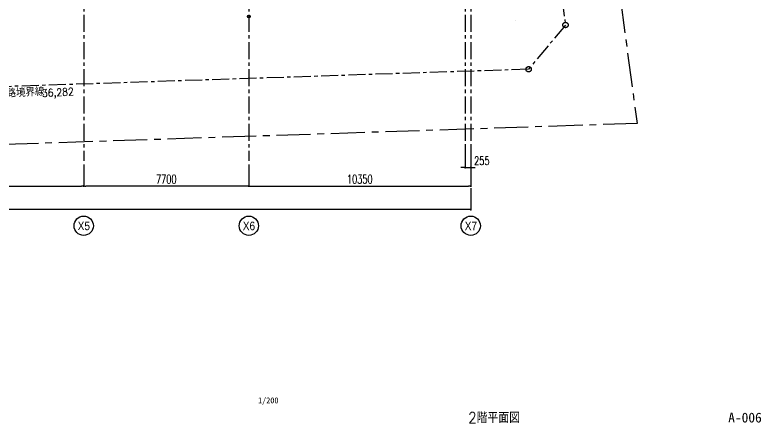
# Model space of a CAD drawing. Extents: x -119186 to 81195, y 1816 to 147180.
# Drawn here: x 46398 to 81195, y 1816 to 20867 of the extents above; entities that cross this region are included whole.
import ezdxf
from ezdxf.enums import TextEntityAlignment as Align

# ---------------------------------------------------------------- set-up
doc = ezdxf.new("R2010")
doc.units = 0
doc.header["$LTSCALE"] = 12.7
doc.header["$MEASUREMENT"] = 0
doc.header["$PDMODE"] = 1
doc.header["$PDSIZE"] = -2
doc.linetypes.add('CENTER', pattern=[2, 1.25, -0.25, 0.25, -0.25])
doc.layers.get('0').update_dxf_attribs({"linetype": 'CONTINUOUS'})
doc.layers.get('DEFPOINTS').update_dxf_attribs({"color": 1, "linetype": 'CONTINUOUS'})
for name, color, linetype in [('A_タイトル枠', 7, 'CONTINUOUS'), ('A_寸法', 9, 'CONTINUOUS'), ('A_建築（下図）', 8, 'CONTINUOUS'), ('A_敷地境界線', 1, 'CENTER'), ('A_記述', 3, 'CONTINUOUS'), ('A_通り芯', 8, 'CENTER'), ('A_通り記号', 2, 'CENTER'), ('A_道路中心線', 8, 'CENTER'), ('枠内記述', 3, 'CONTINUOUS')]:
    doc.layers.add(name, color=color, linetype=linetype)
doc.styles.add('Dim', font='simplex.shx', dxfattribs={"width": 0.7, "bigfont": 'extfont2.shx'})
doc.styles.get("Standard").update_dxf_attribs({"font": 'txt', "bigfont": 'BIGFONT.SHX'})
doc.styles.add('Standard-A', font='romans.shx', dxfattribs={"bigfont": 'extfont2.shx'})
doc.styles.add('ゴシック', font='MS Gothic.ttf', dxfattribs={"height": 4})
doc.styles.add('スタイル1', font='MS PGothic.ttf')
doc.dimstyles.new('1-200', dxfattribs={"dimscale": 200, "dimtxt": 3, "dimasz": 1, "dimexe": 1, "dimexo": 1, "dimgap": 1, "dimtad": 1, "dimdec": 0, "dimtxsty": 'Dim', "dimblk": 'DOT', "dimcen": 2.5, "dimadec": 0, "dimazin": 0, "dimtfac": 1, "dimtdec": 0, "dimtix": 1, "dimtmove": 2, "dimatfit": 3, "dimldrblk": '引出線', "dimfxl": 1, "dimlwd": -1, "dimlwe": -1, "dimarcsym": 0})

# ---------------------------------------------------------------- blocks, each defined once
blk = doc.blocks.new('_Dot')
at = {"color": 0, "linetype": 'ByBlock', "lineweight": -2}
blk.add_line((-0.5, 0), (-1, 0), dxfattribs=at)
at = {"color": 0, "linetype": 'ByBlock', "const_width": 0.5}
blk.add_lwpolyline([(-0.25, 0, 1), (0.25, 0, 1)], format="xyb", close=True, dxfattribs=at)
blk = doc.blocks.new('*D18')
at = {"layer": 'A_寸法', "color": 0, "transparency": 16777216}
for p, q in [((39406, 13879), (39406, 12879)), ((49606, 13879), (49606, 12879)), ((39506, 12879), (49506, 12879))]:
    blk.add_line(p, q, dxfattribs=at)
at = {"layer": 'DEFPOINTS', "color": 0, "transparency": 16777216}
for p in [(39406, 13879), (49606, 13879), (49606, 12879)]:
    blk.add_point(p, dxfattribs=at)
at = {"layer": 'A_寸法', "color": 0, "transparency": 16777216, "xscale": 100, "yscale": 100, "zscale": 100, "rotation": 180}
blk.add_blockref('_Dot', (39406, 12879), dxfattribs=at)
at = {"layer": 'A_寸法', "color": 0, "transparency": 16777216, "xscale": 100, "yscale": 100, "zscale": 100}
blk.add_blockref('_Dot', (49606, 12879), dxfattribs=at)
at = {"layer": 'A_寸法', "color": 0, "transparency": 16777216, "insert": (44506, 13199), "char_height": 400, "attachment_point": 5, "style": 'Dim'}
blk.add_mtext('10200', dxfattribs=at)
blk = doc.blocks.new('引出線')
at = {"color": 0, "linetype": 'ByBlock'}
for points in [[(0, 0), (-1.96, -0.4)], [(-1, 0), (0, 0)]]:
    blk.add_lwpolyline(points, dxfattribs=at)
blk = doc.blocks.new('*D19')
at = {"layer": 'A_寸法', "color": 0, "transparency": 16777216}
for p, q in [((49606, 13879), (49606, 12879)), ((57306, 13879), (57306, 12879)), ((57206, 12879), (49706, 12879))]:
    blk.add_line(p, q, dxfattribs=at)
at = {"layer": 'DEFPOINTS', "color": 0, "transparency": 16777216}
for p in [(49606, 13879), (57306, 13879), (49606, 12879)]:
    blk.add_point(p, dxfattribs=at)
at = {"layer": 'A_寸法', "color": 0, "transparency": 16777216, "xscale": 100, "yscale": 100, "zscale": 100, "rotation": 180}
blk.add_blockref('_Dot', (49606, 12879), dxfattribs=at)
at = {"layer": 'A_寸法', "color": 0, "transparency": 16777216, "xscale": 100, "yscale": 100, "zscale": 100}
blk.add_blockref('_Dot', (57306, 12879), dxfattribs=at)
at = {"layer": 'A_寸法', "color": 0, "transparency": 16777216, "insert": (53456, 13199), "char_height": 400, "attachment_point": 5, "style": 'Dim'}
blk.add_mtext('7700', dxfattribs=at)
blk = doc.blocks.new('*D20')
at = {"layer": 'A_寸法', "color": 0, "transparency": 16777216}
for p, q in [((57306, 13879), (57306, 12879)), ((67656, 13879), (67656, 12879)), ((57406, 12879), (67556, 12879))]:
    blk.add_line(p, q, dxfattribs=at)
at = {"layer": 'DEFPOINTS', "color": 0, "transparency": 16777216}
for p in [(57306, 13879), (67656, 13879), (67656, 12879)]:
    blk.add_point(p, dxfattribs=at)
at = {"layer": 'A_寸法', "color": 0, "transparency": 16777216, "xscale": 100, "yscale": 100, "zscale": 100, "rotation": 180}
blk.add_blockref('_Dot', (57306, 12879), dxfattribs=at)
at = {"layer": 'A_寸法', "color": 0, "transparency": 16777216, "xscale": 100, "yscale": 100, "zscale": 100}
blk.add_blockref('_Dot', (67656, 12879), dxfattribs=at)
at = {"layer": 'A_寸法', "color": 0, "transparency": 16777216, "insert": (62481, 13199), "char_height": 400, "attachment_point": 5, "style": 'Dim'}
blk.add_mtext('10350', dxfattribs=at)
blk = doc.blocks.new('*D21')
at = {"layer": 'A_寸法', "color": 0, "transparency": 16777216}
for p, q in [((67401, 14743), (67401, 13743)), ((67656, 14743), (67656, 13743)), ((67301, 13743), (67201, 13743)), ((67401, 13743), (67656, 13743)), ((67756, 13743), (67856, 13743))]:
    blk.add_line(p, q, dxfattribs=at)
at = {"layer": 'DEFPOINTS', "color": 0, "transparency": 16777216}
for p in [(67401, 14743), (67656, 14743), (67656, 13743)]:
    blk.add_point(p, dxfattribs=at)
at = {"layer": 'A_寸法', "color": 0, "transparency": 16777216, "xscale": 100, "yscale": 100, "zscale": 100}
blk.add_blockref('_Dot', (67401, 13743), dxfattribs=at)
at = {"layer": 'A_寸法', "color": 0, "transparency": 16777216, "xscale": 100, "yscale": 100, "zscale": 100, "rotation": 180}
blk.add_blockref('_Dot', (67656, 13743), dxfattribs=at)
at = {"layer": 'A_寸法', "color": 0, "transparency": 16777216, "insert": (68173, 14063), "char_height": 400, "attachment_point": 5, "style": 'Dim'}
blk.add_mtext('255', dxfattribs=at)
blk = doc.blocks.new('*D23')
at = {"layer": 'A_寸法', "color": 0, "transparency": 16777216}
for p, q in [((19456, 12784), (19456, 11784)), ((67656, 12784), (67656, 11784)), ((67556, 11784), (19556, 11784))]:
    blk.add_line(p, q, dxfattribs=at)
at = {"layer": 'DEFPOINTS', "color": 0, "transparency": 16777216}
for p in [(19456, 12784), (67656, 12784), (19456, 11784)]:
    blk.add_point(p, dxfattribs=at)
at = {"layer": 'A_寸法', "color": 0, "transparency": 16777216, "xscale": 100, "yscale": 100, "zscale": 100, "rotation": 180}
blk.add_blockref('_Dot', (19456, 11784), dxfattribs=at)
at = {"layer": 'A_寸法', "color": 0, "transparency": 16777216, "xscale": 100, "yscale": 100, "zscale": 100}
blk.add_blockref('_Dot', (67656, 11784), dxfattribs=at)
at = {"layer": 'A_寸法', "color": 0, "transparency": 16777216, "insert": (43556, 12104), "char_height": 400, "attachment_point": 5, "style": 'Dim'}
blk.add_mtext('48200', dxfattribs=at)

msp = doc.modelspace()

# ---------------------------------------------------------------- linework, layer by layer
at = {"layer": 'A_建築（下図）', "color": 8, "linetype": 'Continuous'}
msp.add_circle((57304.16, 20790.2), 62.5, dxfattribs=at)
msp.add_arc((69723.55, 20613.39), 0.5, 271.908031, 7.634305, dxfattribs=at)
at = {"layer": 'A_敷地境界線', "color": 8, "ltscale": 50}
for p, q in [((67862.76, 51812.54), (72073.73, 20396.29)), ((72073.73, 20396.28), (70355.86, 18332.64)), ((70355.86, 18332.67), (34094.01, 17124.66))]:
    msp.add_line(p, q, dxfattribs=at)
for centre in [(72073.73, 20396.26), (70355.86, 18332.65)]:
    msp.add_circle(centre, 125, dxfattribs=at)
at = {"layer": 'A_通り芯', "color": 8, "ltscale": 50}
for p, q in [((49606.16, 51351.05), (49606.16, 14056.3)), ((57306.16, 51351.05), (57306.16, 14056.3)), ((67401.16, 51351.05), (67401.16, 14056.3)), ((67656.16, 51351.05), (67656.16, 14056.3))]:
    msp.add_line(p, q, dxfattribs=at)
at = {"layer": 'A_通り記号', "color": 8, "linetype": 'Continuous'}
for centre in [(49606.16, 11025.58), (57306.16, 11025.58), (67656.16, 11025.58)]:
    msp.add_circle(centre, 450, dxfattribs=at)
at = {"layer": 'A_道路中心線', "color": 8, "ltscale": 100}
for p, q in [((70586.9, 51812.54), (75413.99, 15799.68)), ((75413.99, 15799.68), (34139.39, 14424.67))]:
    msp.add_line(p, q, dxfattribs=at)

# ---------------------------------------------------------------- texts
at = {"layer": 'A_タイトル枠', "color": 3, "width": 0.9}
msp.add_text('2階平面図', height=510, dxfattribs=at).set_placement((68744.27, 2071.05), align=Align.MIDDLE_CENTER)
at = {"layer": 'A_記述', "color": 8, "style": 'Standard-A', "width": 0.9}
msp.add_text('道路境界線', height=350, rotation=3.12715, dxfattribs=at).set_placement((45570.92, 17162.86), align=Align.MIDDLE_LEFT)
msp.add_text('36,282', height=350, rotation=3.12715, dxfattribs=at).set_placement((47667.61, 17038.32))
at = {"layer": 'A_通り記号', "color": 8, "linetype": 'Continuous', "style": 'スタイル1', "width": 0.9}
for s, p in [('X5', (49611.99, 11018.61)), ('X6', (57311.99, 11018.61)), ('X7', (67663.13, 11018.69))]:
    msp.add_text(s, height=400, dxfattribs=at).set_placement(p, align=Align.MIDDLE)
at = {"layer": '枠内記述', "linetype": 'ByBlock', "lineweight": -2, "style": 'ゴシック'}
msp.add_text('1/200', height=280, dxfattribs=at).set_placement((57735.95, 2735.97))
at = {"layer": '枠内記述', "style": 'ゴシック'}
msp.add_text('A-006', height=460, dxfattribs=at).set_placement((79662.77, 1844.04))

# ---------------------------------------------------------------- dimensions: what is measured, and where the dimension line sits
at = {"layer": 'A_寸法', "color": 8}
dim = msp.add_linear_dim(base=(67656.16, 13743.33), p1=(67401.16, 14743.2), p2=(67656.16, 14743.2), dimstyle='1-200', override={"dimtxt": 2, "dimasz": 0.5, "dimexe": 0, "dimexo": 0, "dimgap": 0.6}, dxfattribs=at)
dim.commit()
dim.dimension.update_dxf_attribs({"geometry": '*D21', "text_midpoint": (68173.28, 14063.33), "dimtype": 160})
for base, p1, p2, picture, middle in [((49606.16, 12878.81), (39406.16, 13878.68), (49606.16, 13878.68), '*D18', (44506.16, 13198.81)), ((67656.16, 12878.81), (57306.16, 13878.68), (67656.16, 13878.68), '*D20', (62481.16, 13198.81))]:
    dim = msp.add_linear_dim(base=base, p1=p1, p2=p2, dimstyle='1-200', override={"dimtxt": 2, "dimasz": 0.5, "dimexe": 0, "dimexo": 0, "dimgap": 0.6}, dxfattribs=at)
    dim.commit()
    dim.dimension.update_dxf_attribs({"geometry": picture, "text_midpoint": middle})
for base, p1, p2, picture, middle in [((49606.16, 12878.81), (57306.16, 13878.68), (49606.16, 13878.68), '*D19', (53456.16, 13198.81)), ((19456.16, 11783.72), (67656.16, 12783.59), (19456.16, 12783.59), '*D23', (43556.16, 12103.72))]:
    dim = msp.add_linear_dim(base=base, p1=p1, p2=p2, angle=180, dimstyle='1-200', override={"dimtxt": 2, "dimasz": 0.5, "dimexe": 0, "dimexo": 0, "dimgap": 0.6}, dxfattribs=at)
    dim.commit()
    dim.dimension.update_dxf_attribs({"geometry": picture, "text_midpoint": middle})

doc.saveas('drawing.dxf')
